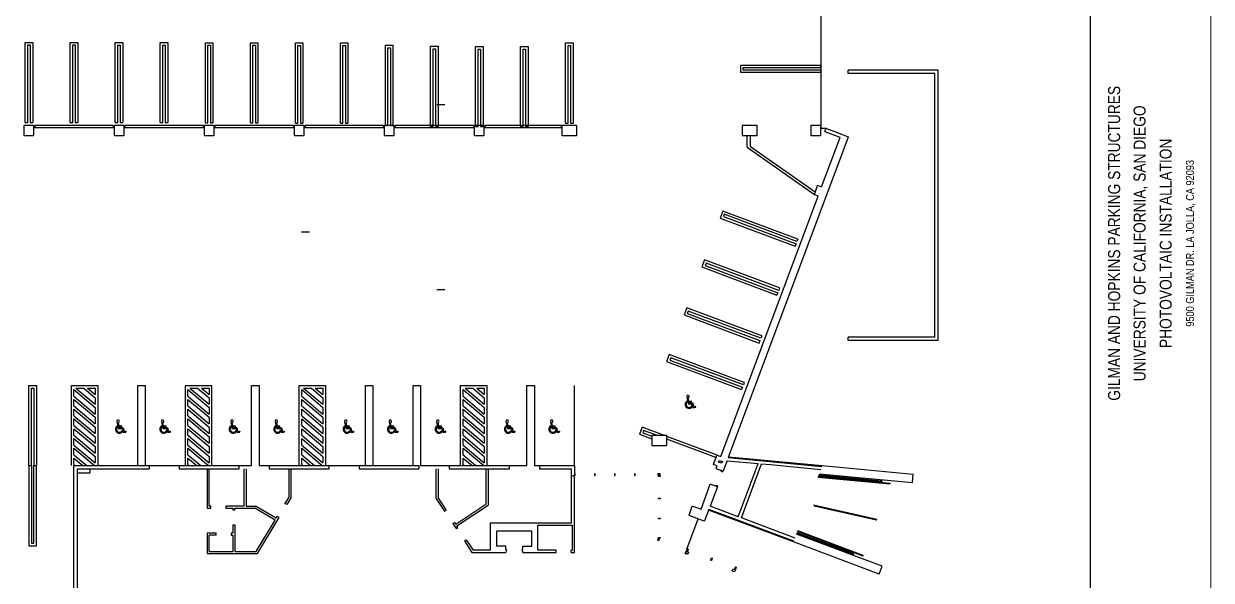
# Model space of a CAD drawing. Extents: x 1.3 to 36.8, y 1.2 to 24.4.
# Drawn here: x 21.94 to 36.78, y 9.09 to 16.04 of the extents above; entities that cross this region are included whole.
import ezdxf

# ---------------------------------------------------------------- set-up
doc = ezdxf.new("R2010")
doc.units = 0
doc.header["$LTSCALE"] = 96
doc.header["$MEASUREMENT"] = 0
doc.linetypes.add('DOT', pattern=[0.25, 0, -0.25])
doc.linetypes.add('HIDDEN', pattern=[0.375, 0.25, -0.125])
for name, color, linetype in [('$AUDIT_BAD_LAYER1', 7, 'Continuous'), ('A-COLS', 1, 'Continuous'), ('A-FLOR-HRAL', 1, 'Continuous'), ('A-FLOR-OVHD', 2, 'HIDDEN'), ('A-FLOR-PFIX', 3, 'Continuous'), ('A-WALL-FULL', 7, 'Continuous'), ('A-WALL-PRHT', 5, 'Continuous'), ('BORDER', 7, 'Continuous'), ('BS Title Block 24 x 36$0$TITLEBLOCK', 7, 'Continuous'), ('C-PKNG-STRP', 30, 'Continuous')]:
    doc.layers.add(name, color=color, linetype=linetype)
doc.layers.add('NO PLOT - GRID', color=255, linetype='DOT', plot=False)
doc.layers.add('Non Printing', color=253, linetype='Continuous', plot=False)
doc.styles.add('BS Title Block 24 x 36$0$Borrego', font='ARIALN.TTF')

# ---------------------------------------------------------------- blocks, each defined once
blk = doc.blocks.new('BLOCK')
at = {"layer": 'C-PKNG-STRP'}
for p, q in [((0, 0), (0, -192)), ((0, 0), (6, 0)), ((6, 0), (6, -186)), ((12, -186), (12, 0)), ((12, 0), (18, 0)), ((18, -192), (18, 0)), ((0, -192), (18, -192)), ((6, -186), (12, -186))]:
    blk.add_line(p, q, dxfattribs=at)
blk = doc.blocks.new('Handicap')
at = {"layer": 'A-FLOR-PFIX'}
for p, q in [((-5.6, 28.1), (-2.3, 12)), ((-4.6, 17.8), (-4.1, 15.2)), ((-2.9, 25.7), (-1.2, 17.7)), ((-1.2, 17.7), (3.9, 17.7)), ((-1.2, 11.1), (6.5, 11.1)), ((-0.7, 15.5), (-0.5, 14.2)), ((-0.7, 15.5), (3.9, 15.5)), ((0.6, 13.3), (8.1, 13.3)), ((7.2, 7.6), (8.2, 4.2)), ((7.5, 10.3), (10.2, 1.4)), ((9.2, 12.5), (11.7, 4.1)), ((10.2, 1.4), (15.6, 2.8)), ((11.7, 4.1), (15, 5)), ((16.4, 4.2), (16.4, 4.2))]:
    blk.add_line(p, q, dxfattribs=at)
for centre, radius, start, end in [((-2.7, 28.7), 2.94, 0.024, 193.7938), ((-2.7, 28.7), 2.94, 267.3964, 0.024), ((0.3, 9.6), 9.59, 120.9078, 325.6924), ((0.3, 9.6), 7.16, 127.7892, 344.0133), ((-1.2, 12.2), 1.1, 191.8031, 270), ((6.5, 10), 1.1, 16.8097, 90), ((15.3, 3.9), 1.1, 285.0137, 15.1766)]:
    blk.add_arc(centre, radius, start, end, dxfattribs=at)
at = {"layer": 'A-FLOR-PFIX', "extrusion": (0, 0, -1)}
for centre, start, end in [((-0.6, 14.4), 270, 348.1356), ((-3.9, 16.6), 90, 180), ((-3.9, 16.6), 180, 270), ((-8.1, 12.2), 90, 163.2102), ((-15.3, 4), 75.008, 164.9789)]:
    blk.add_arc(centre, 1.1, start, end, dxfattribs=at)
at = {"layer": 'A-FLOR-PFIX'}
blk.add_point((5, 16.6), dxfattribs=at)
blk = doc.blocks.new('Border 24 x 36')
at = {"layer": 'BORDER', "const_width": 0.0125}
blk.add_lwpolyline([(0.375, 0.375), (35.625, 0.375), (35.625, 23.625), (0.375, 23.625)], close=True, dxfattribs=at)
blk = doc.blocks.new('BS Title Block 24 x 36')
at = {"layer": 'BS Title Block 24 x 36$0$TITLEBLOCK', "const_width": 0.0125}
for points in [[(-1.5, 0), (0, 0), (0, 23.25), (-1.5, 23.25)], [(0, 0), (-1.5, 0), (-1.5, 23.25), (0, 23.25)]]:
    blk.add_lwpolyline(points, close=True, dxfattribs=at)
at = {"layer": 'BS Title Block 24 x 36$0$TITLEBLOCK', "width": 4.25, "attachment_point": 5, "rotation": 90, "style": 'BS Title Block 24 x 36$0$Borrego'}
for s, insert, char_height in [('GILMAN AND HOPKINS PARKING STRUCTURES', (-1.206, 12.139), 0.15), ('UNIVERSITY OF CALIFORNIA, SAN DIEGO', (-0.875, 12.139), 0.15), ('PHOTOVOLTAIC INSTALLATION', (-0.562, 12.139), 0.15), ('9500 GILMAN DR. LA JOLLA, CA 92093', (-0.25, 12.139), 0.1)]:
    blk.add_mtext(s, dxfattribs=dict(at, insert=insert, char_height=char_height))

msp = doc.modelspace()

# ---------------------------------------------------------------- linework, layer by layer
at = {"layer": 'A-COLS'}
for points in [[(22.07058, 14.65357), (22.07058, 14.77075), (22.06667, 14.77466), (21.94949, 14.77466), (21.94558, 14.77075), (21.94558, 14.65357), (21.94949, 14.64966), (22.06667, 14.64966)], [(23.19558, 14.65357), (23.19558, 14.77075), (23.19167, 14.77466), (23.07449, 14.77466), (23.07058, 14.77075), (23.07058, 14.65357), (23.07449, 14.64966), (23.19167, 14.64966)], [(24.32058, 14.65357), (24.32058, 14.77075), (24.31667, 14.77466), (24.19949, 14.77466), (24.19558, 14.77075), (24.19558, 14.65357), (24.19949, 14.64966), (24.31667, 14.64966)], [(25.44558, 14.65357), (25.44558, 14.77075), (25.44167, 14.77466), (25.32449, 14.77466), (25.32058, 14.77075), (25.32058, 14.65357), (25.32449, 14.64966), (25.44167, 14.64966)], [(26.57058, 14.65357), (26.57058, 14.77075), (26.56667, 14.77466), (26.44949, 14.77466), (26.44558, 14.77075), (26.44558, 14.65357), (26.44949, 14.64966), (26.56667, 14.64966)], [(27.69558, 14.65357), (27.69558, 14.77075), (27.69167, 14.77466), (27.57449, 14.77466), (27.57058, 14.77075), (27.57058, 14.65357), (27.57449, 14.64966), (27.69167, 14.64966)], [(28.85183, 14.65357), (28.85183, 14.77075), (28.84792, 14.77466), (28.66824, 14.77466), (28.66433, 14.77075), (28.66433, 14.65357), (28.66824, 14.64966), (28.84792, 14.64966)], [(31.10183, 14.65357), (31.10183, 14.77075), (31.09792, 14.77466), (30.91824, 14.77466), (30.91433, 14.77075), (30.91433, 14.65357), (30.91824, 14.64966), (31.09792, 14.64966)], [(31.8987, 14.65357), (31.8987, 14.77075), (31.8948, 14.77466), (31.77761, 14.77466), (31.7737, 14.77075), (31.7737, 14.65357), (31.77761, 14.64966), (31.8948, 14.64966)], [(29.97683, 10.77857), (29.97683, 10.89575), (29.97292, 10.89966), (29.79324, 10.89966), (29.78933, 10.89575), (29.78933, 10.77857), (29.79324, 10.77466), (29.97292, 10.77466)]]:
    msp.add_lwpolyline(points, close=True, dxfattribs=at)
at = {"layer": 'A-FLOR-HRAL'}
for p, q in [((31.86473, 10.38916), (32.76453, 10.30426)), ((31.86992, 10.40303), (32.66335, 10.3282)), ((31.87277, 10.41063), (32.66379, 10.336)), ((31.86189, 10.38155), (32.76408, 10.29646)), ((32.66335, 10.3282), (32.66379, 10.336)), ((32.76408, 10.29646), (32.76453, 10.30426)), ((32.59691, 9.85255), (31.80727, 10.02918)), ((32.59414, 9.84516), (31.81559, 10.01906)), ((32.59414, 9.84516), (32.59691, 9.85255)), ((32.30841, 9.41392), (31.59917, 9.67924)), ((32.31115, 9.42124), (31.6019, 9.68655)), ((32.42674, 9.39468), (31.60738, 9.70119)), ((32.42948, 9.402), (31.61012, 9.7085)), ((32.30841, 9.41392), (32.31115, 9.42124)), ((32.42674, 9.39468), (32.42948, 9.402))]:
    msp.add_line(p, q, dxfattribs=at)
at = {"layer": 'A-FLOR-OVHD'}
for p, q in [((31.8987, 17.49623), (31.8987, 14.73386)), ((31.96753, 14.73386), (31.8987, 14.73386)), ((30.22595, 9.47989), (30.36824, 9.86027))]:
    msp.add_line(p, q, dxfattribs=at)
at = {"layer": 'A-WALL-FULL'}
for p, q in [((32.24095, 15.42049), (32.24095, 15.46216)), ((33.36595, 15.46216), (32.24095, 15.46216)), ((33.36595, 12.08716), (33.36595, 15.46216)), ((33.32428, 15.42049), (32.24095, 15.42049)), ((33.32428, 12.12883), (33.32428, 15.42049)), ((31.95064, 14.69986), (31.9625, 14.73157)), ((31.95293, 14.69483), (31.95064, 14.69986)), ((32.13952, 14.62503), (31.95293, 14.69483)), ((31.96753, 14.73386), (31.9625, 14.73157)), ((31.96753, 14.73386), (32.15778, 14.66269)), ((33.32428, 12.12883), (32.24095, 12.12883)), ((32.24095, 12.08716), (32.24095, 12.12883)), ((33.36595, 12.08716), (32.24095, 12.08716)), ((30.72802, 10.58418), (31.11591, 10.55081)), ((30.74317, 10.62469), (31.91167, 10.51462)), ((30.74696, 10.63482), (31.91546, 10.52476)), ((30.86687, 9.88506), (31.11591, 10.55081)), ((30.90589, 9.87046), (31.15901, 10.5471)), ((31.15901, 10.5471), (31.27174, 10.5374)), ((31.27174, 10.5374), (31.89673, 10.47469)), ((22.57058, 10.52466), (23.50808, 10.52466)), ((22.57058, 8.14445), (22.57058, 10.52466)), ((22.61225, 10.48299), (23.50808, 10.48299)), ((22.61225, 8.14445), (22.61225, 10.48299)), ((22.61225, 10.43612), (22.7737, 10.43612)), ((22.7737, 10.43612), (22.7737, 10.48299)), ((23.50808, 10.52466), (23.50808, 10.48299)), ((23.88308, 10.52466), (24.63308, 10.52466)), ((23.88308, 10.52466), (23.88308, 10.48299)), ((23.88308, 10.48299), (24.63308, 10.48299)), ((24.23204, 10.48299), (24.23204, 9.99341)), ((24.25808, 10.01945), (24.25808, 10.48299)), ((24.69558, 10.01945), (24.69558, 10.48299)), ((24.72162, 10.48299), (24.72162, 10.01945)), ((25.00808, 10.52466), (25.75808, 10.52466)), ((25.00808, 10.48299), (25.75808, 10.48299)), ((25.25287, 10.48299), (25.25287, 10.13024)), ((25.25287, 10.48299), (25.27891, 10.48299)), ((25.27891, 10.48299), (25.27891, 10.12305)), ((26.13308, 10.52466), (26.88308, 10.52466)), ((26.13308, 10.48299), (26.88308, 10.48299)), ((27.09141, 10.48299), (27.09141, 10.11751)), ((27.11745, 10.48299), (27.11745, 10.12537)), ((27.25808, 10.52466), (28.00808, 10.52466)), ((27.25808, 10.48299), (28.00808, 10.48299)), ((27.71641, 10.48299), (27.71641, 10.04382)), ((27.74245, 10.48299), (27.74245, 10.02987)), ((28.38308, 10.52466), (28.82058, 10.52466)), ((28.38308, 10.48299), (28.77891, 10.48299)), ((28.77891, 10.48299), (28.77891, 10.39966)), ((28.77891, 10.39966), (28.82058, 10.39966)), ((28.77891, 10.39966), (28.77891, 9.80591)), ((28.82058, 10.52466), (28.82058, 10.39966)), ((28.82066, 9.44133), (28.82066, 10.39966)), ((25.25287, 10.13024), (25.20549, 10.05112)), ((25.27891, 10.12305), (25.22791, 10.03786)), ((24.23204, 9.99341), (24.27891, 9.99341)), ((24.27891, 10.01945), (24.25808, 10.01945)), ((24.27891, 9.99341), (24.27891, 10.01945)), ((24.69558, 10.01945), (24.46641, 10.01945)), ((24.46641, 10.01945), (24.46641, 9.99341)), ((24.46641, 9.99341), (24.55495, 9.99341)), ((24.55495, 9.99341), (24.55495, 9.97258)), ((24.55495, 9.97258), (24.581, 9.97258)), ((24.581, 9.97258), (24.581, 9.99341)), ((24.581, 9.99341), (24.831, 9.99341)), ((24.72162, 10.01945), (24.83812, 10.01945)), ((25.08207, 9.84498), (24.831, 9.99341)), ((25.09545, 9.86732), (24.83812, 10.01945)), ((25.22791, 10.03786), (25.20549, 10.05112)), ((27.33879, 9.79272), (27.71641, 10.04382)), ((31.5555, 9.57184), (30.49739, 9.96766)), ((31.56221, 9.58045), (30.50104, 9.97742)), ((30.86687, 9.88506), (30.51563, 10.01644)), ((24.84662, 9.45174), (25.08207, 9.84498)), ((24.86138, 9.4257), (25.13161, 9.87703)), ((25.09545, 9.86732), (25.10919, 9.89028)), ((25.13161, 9.87703), (25.10919, 9.89028)), ((28.77891, 9.80591), (27.7685, 9.80591)), ((27.7685, 9.80591), (27.7685, 9.46737)), ((31.57681, 9.61948), (30.90589, 9.87046)), ((24.34662, 9.68091), (24.23204, 9.68091)), ((24.23204, 9.68091), (24.23204, 9.4257)), ((24.34662, 9.65487), (24.25808, 9.65487)), ((24.25808, 9.45174), (24.25808, 9.65487)), ((24.34662, 9.65487), (24.34662, 9.68091)), ((24.55495, 9.68091), (24.53412, 9.68091)), ((24.53412, 9.68091), (24.53412, 9.65487)), ((24.53412, 9.65487), (24.55495, 9.65487)), ((24.55495, 9.78508), (24.581, 9.78508)), ((24.55495, 9.78508), (24.55495, 9.68091)), ((24.55495, 9.65487), (24.55495, 9.45174)), ((24.581, 9.78508), (24.581, 9.45174)), ((27.85093, 9.51945), (27.85093, 9.70695)), ((28.28843, 9.70695), (27.85093, 9.70695)), ((28.28843, 9.51945), (28.28843, 9.70695)), ((28.36395, 9.46737), (28.36395, 9.77987)), ((28.36395, 9.77987), (28.79461, 9.77987)), ((28.79461, 9.77987), (28.79461, 9.46737)), ((27.96291, 9.51945), (27.85093, 9.51945)), ((27.96291, 9.47778), (27.96291, 9.51945)), ((28.17645, 9.51945), (28.28843, 9.51945)), ((28.17645, 9.47778), (28.17645, 9.51945)), ((24.23204, 9.4257), (24.86138, 9.4257)), ((24.25808, 9.45174), (24.55495, 9.45174)), ((24.581, 9.45174), (24.84662, 9.45174)), ((27.54103, 9.44133), (27.96291, 9.44133)), ((27.7685, 9.46737), (27.55499, 9.46737)), ((27.96291, 9.47778), (27.97332, 9.47778)), ((27.97332, 9.47778), (27.96291, 9.44133)), ((28.17645, 9.47778), (28.16603, 9.47778)), ((28.16603, 9.47778), (28.17645, 9.44133)), ((28.17645, 9.44133), (28.59181, 9.44133)), ((28.59181, 9.46737), (28.36395, 9.46737)), ((28.59181, 9.44133), (28.59181, 9.46737)), ((28.77931, 9.44133), (28.77931, 9.46737)), ((28.77931, 9.46737), (28.79461, 9.46737)), ((28.77931, 9.44133), (28.82066, 9.44133))]:
    msp.add_line(p, q, dxfattribs=at)
at = {"layer": 'A-WALL-FULL', "extrusion": (0, 0, -1)}
for p, q in [((27.09141, 10.11751), (27.19884, 9.95595)), ((27.22052, 9.97037), (27.11745, 10.12537)), ((27.19884, 9.95595), (27.22052, 9.97037)), ((27.3532, 9.77104), (27.74245, 10.02987)), ((27.30266, 9.79982), (27.32434, 9.81424)), ((27.30266, 9.79982), (27.34303, 9.7391)), ((27.32434, 9.81424), (27.33869, 9.79266)), ((27.34303, 9.7391), (27.36472, 9.75352)), ((27.36472, 9.75352), (27.35318, 9.77087)), ((27.44685, 9.58297), (27.46854, 9.59738)), ((27.44685, 9.58297), (27.54103, 9.44133)), ((27.46854, 9.59738), (27.55499, 9.46737))]:
    msp.add_line(p, q, dxfattribs=at)
at = {"layer": 'A-WALL-FULL'}
for points in [[(30.72801, 10.58418), (30.68083, 10.45805), (30.6758, 10.45576), (30.59531, 10.48587), (30.59302, 10.49089), (30.60409, 10.52047), (30.55897, 10.53735), (30.55668, 10.54238), (30.59773, 10.65214), (30.60276, 10.65443), (30.64788, 10.63755), (31.86502, 13.89123), (31.8199, 13.90811), (31.81761, 13.91314), (31.85867, 14.0229), (31.8637, 14.02519), (31.90882, 14.00831), (32.13952, 14.62503)], [(32.15778, 14.66269), (32.23827, 14.63258), (32.24056, 14.62755), (30.74317, 10.62469)], [(24.63308, 10.48299), (24.63308, 10.52466)], [(25.00808, 10.52466), (25.00808, 10.48299)], [(25.75808, 10.48299), (25.75808, 10.52466)], [(26.13308, 10.52466), (26.13308, 10.48299)], [(26.88308, 10.48299), (26.88308, 10.52466)], [(27.25808, 10.52466), (27.25808, 10.48299)], [(28.00808, 10.48299), (28.00808, 10.52466)], [(28.38308, 10.52466), (28.38308, 10.48299)], [(30.50104, 9.97742), (30.44766, 9.83473), (30.44263, 9.83244), (30.25482, 9.9027), (30.25253, 9.90772), (30.29359, 10.01748), (30.29862, 10.01977), (30.40228, 9.981), (30.51857, 10.29185), (30.52359, 10.29414), (30.60408, 10.26403), (30.60637, 10.25901), (30.51564, 10.01644)], [(29.8795, 9.60393), (29.8722, 9.58442), (29.86122, 9.58853), (29.86852, 9.60804)], [(29.86852, 9.60804), (29.87217, 9.6178), (29.88315, 9.61369), (29.88132, 9.60881)], [(30.23876, 9.46954), (30.23146, 9.45003), (30.22048, 9.45413), (30.22778, 9.47365)], [(30.22961, 9.47852), (30.23143, 9.4834), (30.24241, 9.4793), (30.24058, 9.47442)], [(30.53877, 9.35731), (30.53147, 9.3378), (30.52049, 9.34191), (30.52779, 9.36142)], [(30.52962, 9.3663), (30.53144, 9.37117), (30.54242, 9.36707), (30.54059, 9.36219)], [(30.83878, 9.24509), (30.83148, 9.22557), (30.8205, 9.22968), (30.8278, 9.24919)], [(30.82963, 9.25407), (30.83145, 9.25895), (30.84243, 9.25484), (30.8406, 9.24996)]]:
    msp.add_lwpolyline(points, dxfattribs=at)
for points in [[(30.66866, 10.57417), (30.66136, 10.55466), (30.62234, 10.56925), (30.62964, 10.58877)], [(28.82058, 10.39966), (28.831, 10.39966), (28.831, 10.42049), (28.82058, 10.42049)], [(29.07058, 10.39966), (29.081, 10.39966), (29.081, 10.42049), (29.07058, 10.42049)], [(29.32058, 10.39966), (29.331, 10.39966), (29.331, 10.42049), (29.32058, 10.42049)], [(29.57058, 10.39966), (29.581, 10.39966), (29.581, 10.42049), (29.57058, 10.42049)], [(29.86225, 10.39966), (29.87266, 10.39966), (29.87266, 10.42049), (29.86225, 10.42049)], [(29.87266, 10.39966), (29.8935, 10.39966), (29.8935, 10.42049), (29.87266, 10.42049)], [(29.87266, 10.38924), (29.87266, 10.39966), (29.8935, 10.39966), (29.8935, 10.38924)], [(29.87266, 10.10799), (29.87266, 10.11841), (29.8935, 10.11841), (29.8935, 10.10799)], [(29.87266, 9.85799), (29.87266, 9.86841), (29.8935, 9.86841), (29.8935, 9.85799)], [(29.8629, 9.58929), (29.87293, 9.61612), (29.88147, 9.61293), (29.87143, 9.5861)], [(29.87266, 9.61761), (29.87266, 9.62803), (29.8935, 9.62803), (29.8935, 9.61761)], [(30.21683, 9.4555), (30.2461, 9.44455), (30.23515, 9.41528), (30.20588, 9.42623)], [(30.21759, 9.45383), (30.24442, 9.44379), (30.23438, 9.41696), (30.20755, 9.427)], [(30.22216, 9.4549), (30.2322, 9.48173), (30.24073, 9.47853), (30.2307, 9.4517)], [(30.52217, 9.34267), (30.53221, 9.3695), (30.54074, 9.36631), (30.53071, 9.33948)], [(30.80221, 9.23652), (30.83148, 9.22557), (30.82053, 9.1963), (30.79126, 9.20725)], [(30.80297, 9.23485), (30.8298, 9.22481), (30.81977, 9.19798), (30.79294, 9.20802)], [(30.82218, 9.23044), (30.83221, 9.25727), (30.84075, 9.25408), (30.83071, 9.22725)]]:
    msp.add_lwpolyline(points, close=True, dxfattribs=at)
for points in [[(30.66548, 10.45962), (30.65474, 10.46364), (30.65173, 10.45559), (30.66391, 10.45115, -1.61245155), (30.6649, 10.45079), (30.67314, 10.44778), (30.67609, 10.45565), (30.66548, 10.45962)], [(30.59376, 10.2679), (30.58302, 10.27191), (30.58603, 10.27996), (30.59813, 10.27532, 1.61245155), (30.59911, 10.27494), (30.60731, 10.2718), (30.60437, 10.26393), (30.59376, 10.2679)]]:
    msp.add_lwpolyline(points, format="xyb", dxfattribs=at)
at = {"layer": 'A-WALL-PRHT'}
for p, q in [((23.06016, 14.77466), (22.081, 14.77466)), ((22.081, 14.77466), (22.081, 14.74341)), ((23.06016, 14.74341), (22.081, 14.74341)), ((23.06016, 14.77466), (23.06016, 14.74341)), ((24.18516, 14.77466), (23.206, 14.77466)), ((23.206, 14.77466), (23.206, 14.74341)), ((24.18516, 14.74341), (23.206, 14.74341)), ((24.18516, 14.77466), (24.18516, 14.74341)), ((25.31016, 14.77466), (24.331, 14.77466)), ((24.331, 14.77466), (24.331, 14.74341)), ((25.31016, 14.74341), (24.331, 14.74341)), ((25.31016, 14.77466), (25.31016, 14.74341)), ((26.43516, 14.77466), (25.456, 14.77466)), ((25.456, 14.77466), (25.456, 14.74341)), ((26.43516, 14.74341), (25.456, 14.74341)), ((26.43516, 14.77466), (26.43516, 14.74341)), ((27.56016, 14.77466), (26.581, 14.77466)), ((26.581, 14.77466), (26.581, 14.74341)), ((27.56016, 14.74341), (26.581, 14.74341)), ((27.56016, 14.77466), (27.56016, 14.74341)), ((28.67475, 14.77466), (27.706, 14.77466)), ((27.706, 14.77466), (27.706, 14.74341)), ((28.65391, 14.74341), (27.706, 14.74341)), ((28.65391, 14.77466), (28.65391, 14.74341)), ((31.87748, 10.42324), (33.04204, 10.31341)), ((31.91546, 10.52476), (33.05091, 10.41651)), ((33.04204, 10.31341), (33.05091, 10.41651)), ((32.66504, 9.268), (31.59506, 9.66826)), ((32.62855, 9.17044), (31.5555, 9.57184)), ((32.62855, 9.17044), (32.66504, 9.268))]:
    msp.add_line(p, q, dxfattribs=at)
at = {"layer": 'C-PKNG-STRP'}
for p, q in [((30.97813, 14.50128), (30.97813, 14.64966)), ((31.02165, 14.50895), (31.02165, 14.64966)), ((30.97813, 14.50128), (31.81859, 13.91278)), ((31.02165, 14.50895), (31.82941, 13.94335))]:
    msp.add_line(p, q, dxfattribs=at)
at = {"layer": 'C-PKNG-STRP', "color": 5}
for p, q in [((22.53933, 10.52466), (22.53933, 11.52466)), ((22.53933, 11.52466), (22.86745, 11.52466)), ((22.57058, 11.47331), (22.8362, 11.25042)), ((22.57058, 11.39203), (22.57058, 11.47331)), ((22.59524, 11.49341), (22.6921, 11.49341)), ((22.59524, 11.49341), (22.8362, 11.29121)), ((22.6921, 11.49341), (22.8362, 11.37249)), ((22.74072, 11.49341), (22.8362, 11.41329)), ((22.74072, 11.49341), (22.8362, 11.49341)), ((22.8362, 11.49341), (22.8362, 11.41329)), ((22.86745, 11.52466), (22.86745, 10.52466)), ((23.36745, 10.52466), (23.36745, 11.52466)), ((23.36745, 11.52466), (23.4612, 11.52466)), ((23.4612, 11.52466), (23.4612, 10.52466)), ((23.9612, 10.52466), (23.9612, 11.52466)), ((23.9612, 11.52466), (24.28933, 11.52466)), ((23.99245, 11.47331), (24.25808, 11.25042)), ((23.99245, 11.39203), (23.99245, 11.47331)), ((24.01711, 11.49341), (24.11398, 11.49341)), ((24.01711, 11.49341), (24.25808, 11.29121)), ((24.11398, 11.49341), (24.25808, 11.37249)), ((24.16259, 11.49341), (24.25808, 11.41329)), ((24.16259, 11.49341), (24.25808, 11.49341)), ((24.25808, 11.49341), (24.25808, 11.41329)), ((24.28933, 11.52466), (24.28933, 10.52466)), ((24.78933, 10.52466), (24.78933, 11.52466)), ((24.78933, 11.52466), (24.88308, 11.52466)), ((24.88308, 11.52466), (24.88308, 10.52466)), ((25.38308, 10.52466), (25.38308, 11.52466)), ((25.38308, 11.52466), (25.7112, 11.52466)), ((25.41433, 11.47331), (25.67995, 11.25042)), ((25.41433, 11.39203), (25.41433, 11.47331)), ((25.43899, 11.49341), (25.53585, 11.49341)), ((25.43899, 11.49341), (25.67995, 11.29121)), ((25.53585, 11.49341), (25.67995, 11.37249)), ((25.58447, 11.49341), (25.67995, 11.41329)), ((25.58447, 11.49341), (25.67995, 11.49341)), ((25.67995, 11.49341), (25.67995, 11.41329)), ((25.7112, 11.52466), (25.7112, 10.52466)), ((26.2112, 10.52466), (26.2112, 11.52466)), ((26.2112, 11.52466), (26.30495, 11.52466)), ((26.30495, 11.52466), (26.30495, 10.52466)), ((26.80495, 10.52466), (26.80495, 11.52466)), ((26.80495, 11.52466), (26.8987, 11.52466)), ((26.8987, 11.52466), (26.8987, 10.52466)), ((27.3987, 10.52466), (27.3987, 11.52466)), ((27.3987, 11.52466), (27.72683, 11.52466)), ((27.42995, 11.47331), (27.69558, 11.25042)), ((27.42995, 11.39203), (27.42995, 11.47331)), ((27.45461, 11.49341), (27.55148, 11.49341)), ((27.45461, 11.49341), (27.69558, 11.29121)), ((27.55148, 11.49341), (27.69558, 11.37249)), ((27.60009, 11.49341), (27.69558, 11.41329)), ((27.60009, 11.49341), (27.69558, 11.49341)), ((27.69558, 11.49341), (27.69558, 11.41329)), ((27.72683, 11.52466), (27.72683, 10.52466)), ((28.22683, 10.52466), (28.22683, 11.52466)), ((28.22683, 11.52466), (28.32058, 11.52466)), ((28.32058, 11.52466), (28.32058, 10.52466)), ((28.82058, 10.52466), (28.82058, 11.52466)), ((22.57058, 11.39203), (22.8362, 11.16914)), ((22.57058, 11.35123), (22.8362, 11.12835)), ((22.57058, 11.26996), (22.57058, 11.35123)), ((22.8362, 11.37249), (22.8362, 11.29121)), ((23.99245, 11.39203), (24.25808, 11.16914)), ((23.99245, 11.35123), (24.25808, 11.12835)), ((23.99245, 11.26996), (23.99245, 11.35123)), ((24.25808, 11.37249), (24.25808, 11.29121)), ((25.41433, 11.39203), (25.67995, 11.16914)), ((25.41433, 11.35123), (25.67995, 11.12835)), ((25.41433, 11.26996), (25.41433, 11.35123)), ((25.67995, 11.37249), (25.67995, 11.29121)), ((27.42995, 11.39203), (27.69558, 11.16914)), ((27.42995, 11.35123), (27.69558, 11.12835)), ((27.42995, 11.26996), (27.42995, 11.35123)), ((27.69558, 11.37249), (27.69558, 11.29121)), ((22.57058, 11.26996), (22.8362, 11.04707)), ((22.57058, 11.22916), (22.8362, 11.00628)), ((22.57058, 11.14789), (22.57058, 11.22916)), ((22.57058, 11.14789), (22.8362, 10.925)), ((22.8362, 11.25042), (22.8362, 11.16914)), ((22.8362, 11.12835), (22.8362, 11.04707)), ((23.99245, 11.26996), (24.25808, 11.04707)), ((23.99245, 11.22916), (24.25808, 11.00628)), ((23.99245, 11.14789), (23.99245, 11.22916)), ((23.99245, 11.14789), (24.25808, 10.925)), ((24.25808, 11.25042), (24.25808, 11.16914)), ((24.25808, 11.12835), (24.25808, 11.04707)), ((25.41433, 11.26996), (25.67995, 11.04707)), ((25.41433, 11.22916), (25.67995, 11.00628)), ((25.41433, 11.14789), (25.41433, 11.22916)), ((25.41433, 11.14789), (25.67995, 10.925)), ((25.67995, 11.25042), (25.67995, 11.16914)), ((25.67995, 11.12835), (25.67995, 11.04707)), ((27.42995, 11.26996), (27.69558, 11.04707)), ((27.42995, 11.22916), (27.69558, 11.00628)), ((27.42995, 11.14789), (27.42995, 11.22916)), ((27.42995, 11.14789), (27.69558, 10.925)), ((27.69558, 11.25042), (27.69558, 11.16914)), ((27.69558, 11.12835), (27.69558, 11.04707)), ((22.57058, 11.10709), (22.8362, 10.88421)), ((22.57058, 11.02581), (22.57058, 11.10709)), ((22.57058, 11.02581), (22.8362, 10.80293)), ((22.57058, 10.98502), (22.8362, 10.76213)), ((22.57058, 10.90374), (22.57058, 10.98502)), ((22.8362, 11.00628), (22.8362, 10.925)), ((23.99245, 11.10709), (24.25808, 10.88421)), ((23.99245, 11.02581), (23.99245, 11.10709)), ((23.99245, 11.02581), (24.25808, 10.80293)), ((23.99245, 10.98502), (24.25808, 10.76213)), ((23.99245, 10.90374), (23.99245, 10.98502)), ((24.25808, 11.00628), (24.25808, 10.925)), ((25.41433, 11.10709), (25.67995, 10.88421)), ((25.41433, 11.02581), (25.41433, 11.10709)), ((25.41433, 11.02581), (25.67995, 10.80293)), ((25.41433, 10.98502), (25.67995, 10.76213)), ((25.41433, 10.90374), (25.41433, 10.98502)), ((25.67995, 11.00628), (25.67995, 10.925)), ((27.42995, 11.10709), (27.69558, 10.88421)), ((27.42995, 11.02581), (27.42995, 11.10709)), ((27.42995, 11.02581), (27.69558, 10.80293)), ((27.42995, 10.98502), (27.69558, 10.76213)), ((27.42995, 10.90374), (27.42995, 10.98502)), ((27.69558, 11.00628), (27.69558, 10.925)), ((29.66615, 11.0048), (29.6333, 10.91699)), ((29.94721, 10.89966), (29.66615, 11.0048)), ((22.57058, 10.90374), (22.8362, 10.68086)), ((22.57058, 10.86295), (22.8362, 10.64006)), ((22.57058, 10.78167), (22.57058, 10.86295)), ((22.8362, 10.88421), (22.8362, 10.80293)), ((23.99245, 10.90374), (24.25808, 10.68086)), ((23.99245, 10.86295), (24.25808, 10.64006)), ((23.99245, 10.78167), (23.99245, 10.86295)), ((24.25808, 10.88421), (24.25808, 10.80293)), ((25.41433, 10.90374), (25.67995, 10.68086)), ((25.41433, 10.86295), (25.67995, 10.64006)), ((25.41433, 10.78167), (25.41433, 10.86295)), ((25.67995, 10.88421), (25.67995, 10.80293)), ((27.42995, 10.90374), (27.69558, 10.68086)), ((27.42995, 10.86295), (27.69558, 10.64006)), ((27.42995, 10.78167), (27.42995, 10.86295)), ((27.69558, 10.88421), (27.69558, 10.80293)), ((29.6333, 10.91699), (29.78933, 10.85862)), ((29.68447, 10.96458), (29.67352, 10.93531)), ((29.67352, 10.93531), (29.78933, 10.89199)), ((29.85801, 10.89966), (29.68447, 10.96458)), ((30.60276, 10.65443), (29.97683, 10.88858)), ((30.58815, 10.62653), (29.97683, 10.85521)), ((22.57058, 10.78167), (22.8362, 10.55879)), ((22.57058, 10.74088), (22.82826, 10.52466)), ((22.57058, 10.6596), (22.57058, 10.74088)), ((22.8362, 10.76213), (22.8362, 10.68086)), ((23.99245, 10.78167), (24.25808, 10.55879)), ((23.99245, 10.74088), (24.25013, 10.52466)), ((23.99245, 10.6596), (23.99245, 10.74088)), ((24.25808, 10.76213), (24.25808, 10.68086)), ((25.41433, 10.78167), (25.67995, 10.55879)), ((25.41433, 10.74088), (25.67201, 10.52466)), ((25.41433, 10.6596), (25.41433, 10.74088)), ((25.67995, 10.76213), (25.67995, 10.68086)), ((27.42995, 10.78167), (27.69558, 10.55879)), ((27.42995, 10.74088), (27.68763, 10.52466)), ((27.42995, 10.6596), (27.42995, 10.74088)), ((27.69558, 10.76213), (27.69558, 10.68086)), ((22.57058, 10.6596), (22.7314, 10.52466)), ((22.57058, 10.53753), (22.57058, 10.61881)), ((22.57058, 10.61881), (22.68278, 10.52466)), ((22.57058, 10.53753), (22.58592, 10.52466)), ((22.8362, 10.64006), (22.8362, 10.55879)), ((23.99245, 10.6596), (24.15327, 10.52466)), ((23.99245, 10.53753), (23.99245, 10.61881)), ((23.99245, 10.61881), (24.10465, 10.52466)), ((23.99245, 10.53753), (24.00779, 10.52466)), ((24.25808, 10.64006), (24.25808, 10.55879)), ((25.41433, 10.6596), (25.57515, 10.52466)), ((25.41433, 10.53753), (25.41433, 10.61881)), ((25.41433, 10.61881), (25.52653, 10.52466)), ((25.41433, 10.53753), (25.42967, 10.52466)), ((25.67995, 10.64006), (25.67995, 10.55879)), ((27.42995, 10.6596), (27.59077, 10.52466)), ((27.42995, 10.53753), (27.42995, 10.61881)), ((27.42995, 10.61881), (27.54215, 10.52466)), ((27.42995, 10.53753), (27.44529, 10.52466)), ((27.69558, 10.64006), (27.69558, 10.55879)), ((22.58592, 10.52466), (22.68278, 10.52466)), ((22.7314, 10.52466), (22.82826, 10.52466)), ((22.86745, 10.52466), (23.36745, 10.52466)), ((23.4612, 10.52466), (23.9612, 10.52466)), ((24.00779, 10.52466), (24.10465, 10.52466)), ((24.15327, 10.52466), (24.25013, 10.52466)), ((24.28933, 10.52466), (24.78933, 10.52466)), ((24.88308, 10.52466), (25.38308, 10.52466)), ((25.42967, 10.52466), (25.52653, 10.52466)), ((25.57515, 10.52466), (25.67201, 10.52466)), ((25.7112, 10.52466), (26.2112, 10.52466)), ((26.30495, 10.52466), (26.80495, 10.52466)), ((26.8987, 10.52466), (27.3987, 10.52466)), ((27.44529, 10.52466), (27.54215, 10.52466)), ((27.59077, 10.52466), (27.68763, 10.52466)), ((27.72683, 10.52466), (28.22683, 10.52466)), ((28.32058, 10.52466), (28.82058, 10.52466))]:
    msp.add_line(p, q, dxfattribs=at)
at = {"layer": 'NO PLOT - GRID'}
for p, q in [((28.54392, 24.28712), (28.54392, 1.26212)), ((3.00425, 15.03712), (36.52925, 15.03712)), ((1.31347, 13.44562), (34.83847, 13.44562)), ((3.00425, 12.72462), (36.52925, 12.72462))]:
    msp.add_line(p, q, dxfattribs=at)
at = {"layer": 'Non Printing', "linetype": 'Continuous'}
msp.add_lwpolyline([(11.77771, 1.87451), (35.26892, 1.87451), (35.26892, 22.01479), (11.77771, 22.01479)], close=True, dxfattribs=at)

# ---------------------------------------------------------------- block references
at = {"layer": '$AUDIT_BAD_LAYER1'}
msp.add_blockref('BS Title Block 24 x 36', (36.76892, 1.16212), dxfattribs=at)
msp.add_blockref('Border 24 x 36', (1.14392, 0.78712))
at = {"layer": 'C-PKNG-STRP', "yscale": 0.005208333316844227, "zscale": 0.005208333316844241}
for p, xscale, rotation in [((21.9612, 14.81133), -0.005208333316844005, 180), ((22.5237, 14.81133), -0.005208333316844005, 180), ((23.0862, 14.80884), -0.005208333316844005, 180), ((23.6487, 14.80884), -0.005208333316844005, 180), ((24.2112, 14.80634), -0.005208333316844005, 180), ((24.7737, 14.80634), -0.005208333316844005, 180), ((25.3362, 14.80385), -0.005208333316844005, 180), ((25.8987, 14.80385), -0.005208333316844005, 180), ((26.4612, 14.77466), -0.005208333316844005, 180), ((27.0237, 14.76196), -0.005208333316844005, 180), ((27.5862, 14.75947), -0.005208333316844005, 180), ((28.1487, 14.75947), -0.005208333316844005, 180), ((28.7112, 14.80385), -0.005208333316844005, 180), ((31.8987, 15.434), -0.005208333316844227, 270), ((31.61061, 13.35436), 0.00520833331684416, 249.4901577626742), ((31.38315, 12.74324), 0.00520833331684416, 249.4901577626742), ((31.15997, 12.14396), 0.00520833331684416, 249.4901577626742), ((30.94218, 11.56177), 0.00520833331684416, 249.4901577626742), ((22.00808, 10.52466), -0.005208333316844005, 180)]:
    msp.add_blockref('BLOCK', p, dxfattribs=dict(at, xscale=xscale, rotation=rotation))
at = {"layer": 'C-PKNG-STRP', "xscale": 0.005208333316844005, "yscale": 0.005208333316844227, "zscale": 0.005208333316844241}
for name, p in [('Handicap', (30.25226, 11.2389)), ('Handicap', (23.13591, 10.92947)), ('Handicap', (23.69113, 10.92947)), ('Handicap', (24.55778, 10.92947)), ('Handicap', (25.113, 10.92947)), ('Handicap', (25.97966, 10.92947)), ('Handicap', (26.53488, 10.92947)), ('Handicap', (27.12863, 10.92947)), ('Handicap', (27.99528, 10.92947)), ('Handicap', (28.5505, 10.92947)), ('BLOCK', (22.00808, 10.52466))]:
    msp.add_blockref(name, p, dxfattribs=at)

doc.saveas('drawing.dxf')
